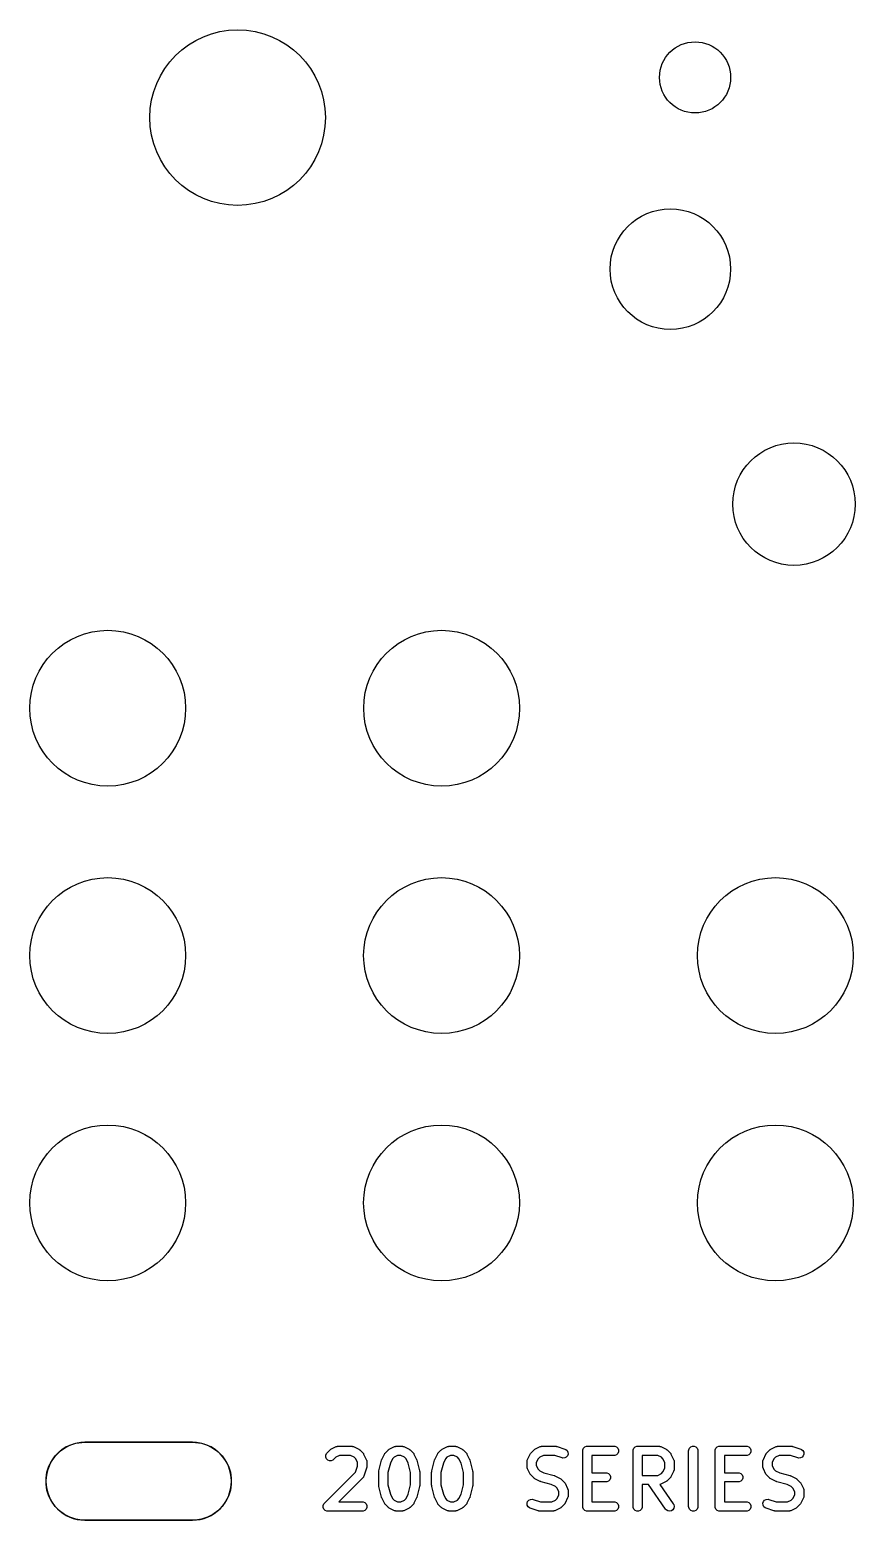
# Model space of a CAD drawing. Extents: x 1.56 to 4.01, y -6 to -1.06.
# Drawn here: x 1.564 to 2.899, y -6.003 to -3.593 of the extents above; entities that cross this region are included whole.
import ezdxf

# ---------------------------------------------------------------- set-up
doc = ezdxf.new("R2010")
doc.units = 0
doc.header["$MEASUREMENT"] = 0
doc.layers.add('BLACK', color=7, linetype='CONTINUOUS')

msp = doc.modelspace()

# ---------------------------------------------------------------- linework, layer by layer
at = {"layer": 'BLACK', "linetype": 'CONTINUOUS'}
for p, q in [((1.6289, -5.8818), (1.6383, -5.8787)), ((1.6383, -5.8787), (1.6481, -5.8772)), ((1.6481, -5.8772), (1.653, -5.877)), ((1.653, -5.877), (1.827, -5.877)), ((1.827, -5.877), (1.8319, -5.8772)), ((1.8319, -5.8772), (1.8417, -5.8787)), ((1.8417, -5.8787), (1.8511, -5.8818)), ((1.5993, -5.9071), (1.6051, -5.8991)), ((1.6051, -5.8991), (1.6121, -5.8921)), ((1.6121, -5.8921), (1.6201, -5.8863)), ((1.6201, -5.8863), (1.6289, -5.8818)), ((1.8511, -5.8818), (1.8599, -5.8863)), ((1.8599, -5.8863), (1.8679, -5.8921)), ((1.8679, -5.8921), (1.8749, -5.8991)), ((1.8749, -5.8991), (1.8807, -5.9071)), ((2.0426, -5.898), (2.0438, -5.8953)), ((2.0426, -5.9009), (2.0426, -5.898)), ((2.0438, -5.9036), (2.0426, -5.9009)), ((2.0438, -5.8953), (2.0447, -5.8941)), ((2.0458, -5.9057), (2.0438, -5.9036)), ((2.0447, -5.8941), (2.049, -5.8898)), ((2.049, -5.8898), (2.0496, -5.8894)), ((2.0496, -5.8894), (2.0497, -5.8892)), ((2.0497, -5.8892), (2.0499, -5.8891)), ((2.0499, -5.8891), (2.0501, -5.8889)), ((2.0501, -5.8889), (2.0503, -5.8888)), ((2.0503, -5.8888), (2.0509, -5.8884)), ((2.0509, -5.8884), (2.0595, -5.8841)), ((2.0587, -5.9013), (2.0553, -5.9047)), ((2.0646, -5.8984), (2.0587, -5.9013)), ((2.0595, -5.8841), (2.0609, -5.8836)), ((2.0609, -5.8836), (2.0611, -5.8836)), ((2.0611, -5.8836), (2.0614, -5.8835)), ((2.0614, -5.8835), (2.0629, -5.8834)), ((2.0629, -5.8834), (2.0843, -5.8834)), ((2.0825, -5.8984), (2.0646, -5.8984)), ((2.0884, -5.9013), (2.0825, -5.8984)), ((2.0843, -5.8834), (2.0857, -5.8835)), ((2.0857, -5.8835), (2.086, -5.8836)), ((2.086, -5.8836), (2.0863, -5.8836)), ((2.0863, -5.8836), (2.0876, -5.8841)), ((2.0876, -5.8841), (2.0962, -5.8884)), ((2.091, -5.9039), (2.0884, -5.9013)), ((2.0939, -5.9098), (2.091, -5.9039)), ((2.0962, -5.8884), (2.0968, -5.8888)), ((2.0968, -5.8888), (2.097, -5.8889)), ((2.097, -5.8889), (2.0972, -5.8891)), ((2.0972, -5.8891), (2.0975, -5.8892)), ((2.0975, -5.8892), (2.0976, -5.8894)), ((2.0976, -5.8894), (2.0982, -5.8898)), ((2.0982, -5.8898), (2.1024, -5.8941)), ((2.1024, -5.8941), (2.1029, -5.8947)), ((2.1029, -5.8947), (2.1031, -5.8948)), ((2.1031, -5.8948), (2.1032, -5.8951)), ((2.1032, -5.8951), (2.1034, -5.8953)), ((2.1034, -5.8953), (2.1035, -5.8954)), ((2.1035, -5.8954), (2.1039, -5.8961)), ((2.1039, -5.8961), (2.1081, -5.9046)), ((2.1333, -5.9046), (2.1376, -5.8961)), ((2.1376, -5.8961), (2.138, -5.8954)), ((2.138, -5.8953), (2.1382, -5.8951)), ((2.138, -5.8954), (2.138, -5.8953)), ((2.1382, -5.8951), (2.1384, -5.8948)), ((2.1384, -5.8948), (2.1385, -5.8947)), ((2.1385, -5.8947), (2.139, -5.8941)), ((2.139, -5.8941), (2.1433, -5.8898)), ((2.1433, -5.8898), (2.1438, -5.8894)), ((2.1438, -5.8894), (2.144, -5.8892)), ((2.144, -5.8892), (2.1442, -5.8891)), ((2.1442, -5.8891), (2.1444, -5.8889)), ((2.1444, -5.8889), (2.1446, -5.8888)), ((2.1446, -5.8888), (2.1452, -5.8884)), ((2.1452, -5.8884), (2.1538, -5.8841)), ((2.1504, -5.9039), (2.1471, -5.9106)), ((2.153, -5.9013), (2.1504, -5.9039)), ((2.1589, -5.8984), (2.153, -5.9013)), ((2.1538, -5.8841), (2.1552, -5.8836)), ((2.1552, -5.8836), (2.1554, -5.8836)), ((2.1554, -5.8836), (2.1557, -5.8835)), ((2.1557, -5.8835), (2.1571, -5.8834)), ((2.1571, -5.8834), (2.1657, -5.8834)), ((2.1639, -5.8984), (2.1589, -5.8984)), ((2.1698, -5.9013), (2.1639, -5.8984)), ((2.1657, -5.8834), (2.1672, -5.8835)), ((2.1672, -5.8835), (2.1674, -5.8836)), ((2.1674, -5.8836), (2.1677, -5.8836)), ((2.1677, -5.8836), (2.1691, -5.8841)), ((2.1691, -5.8841), (2.1776, -5.8884)), ((2.1724, -5.9039), (2.1698, -5.9013)), ((2.1758, -5.9106), (2.1724, -5.9039)), ((2.1776, -5.8884), (2.1783, -5.8888)), ((2.1783, -5.8888), (2.1785, -5.8889)), ((2.1785, -5.8889), (2.1787, -5.8891)), ((2.1787, -5.8891), (2.1789, -5.8892)), ((2.1789, -5.8892), (2.179, -5.8894)), ((2.179, -5.8894), (2.1796, -5.8898)), ((2.1796, -5.8898), (2.1839, -5.8941)), ((2.1839, -5.8941), (2.1843, -5.8947)), ((2.1843, -5.8947), (2.1845, -5.8948)), ((2.1845, -5.8948), (2.1846, -5.8951)), ((2.1846, -5.8951), (2.1848, -5.8953)), ((2.1848, -5.8953), (2.1849, -5.8954)), ((2.1849, -5.8954), (2.1853, -5.8961)), ((2.1853, -5.8961), (2.1896, -5.9046)), ((2.219, -5.9046), (2.2233, -5.8961)), ((2.2233, -5.8961), (2.2237, -5.8954)), ((2.2237, -5.8954), (2.2238, -5.8953)), ((2.2238, -5.8953), (2.2239, -5.8951)), ((2.2239, -5.8951), (2.2241, -5.8948)), ((2.2241, -5.8948), (2.2242, -5.8947)), ((2.2242, -5.8947), (2.2247, -5.8941)), ((2.2247, -5.8941), (2.229, -5.8898)), ((2.229, -5.8898), (2.2296, -5.8894)), ((2.2296, -5.8894), (2.2297, -5.8892)), ((2.2297, -5.8892), (2.2299, -5.8891)), ((2.2299, -5.8891), (2.2301, -5.8889)), ((2.2301, -5.8889), (2.2303, -5.8888)), ((2.2303, -5.8888), (2.2309, -5.8884)), ((2.2309, -5.8884), (2.2395, -5.8841)), ((2.2362, -5.9039), (2.2328, -5.9106)), ((2.2387, -5.9013), (2.2362, -5.9039)), ((2.2446, -5.8984), (2.2387, -5.9013)), ((2.2395, -5.8841), (2.2409, -5.8836)), ((2.2409, -5.8836), (2.2411, -5.8836)), ((2.2411, -5.8836), (2.2414, -5.8835)), ((2.2414, -5.8835), (2.2429, -5.8834)), ((2.2429, -5.8834), (2.2514, -5.8834)), ((2.2497, -5.8984), (2.2446, -5.8984)), ((2.2556, -5.9013), (2.2497, -5.8984)), ((2.2514, -5.8834), (2.2529, -5.8835)), ((2.2529, -5.8835), (2.2531, -5.8836)), ((2.2531, -5.8836), (2.2534, -5.8836)), ((2.2534, -5.8836), (2.2548, -5.8841)), ((2.2548, -5.8841), (2.2634, -5.8884)), ((2.2581, -5.9039), (2.2556, -5.9013)), ((2.2615, -5.9106), (2.2581, -5.9039)), ((2.2634, -5.8884), (2.264, -5.8888)), ((2.264, -5.8888), (2.2642, -5.8889)), ((2.2642, -5.8889), (2.2644, -5.8891)), ((2.2644, -5.8891), (2.2646, -5.8892)), ((2.2646, -5.8892), (2.2647, -5.8894)), ((2.2647, -5.8894), (2.2653, -5.8898)), ((2.2653, -5.8898), (2.2696, -5.8941)), ((2.2696, -5.8941), (2.2701, -5.8947)), ((2.2701, -5.8947), (2.2702, -5.8948)), ((2.2702, -5.8948), (2.2704, -5.8951)), ((2.2704, -5.8951), (2.2705, -5.8953)), ((2.2705, -5.8953), (2.2706, -5.8954)), ((2.2706, -5.8954), (2.271, -5.8961)), ((2.271, -5.8961), (2.2753, -5.9046)), ((2.369, -5.9046), (2.3733, -5.8961)), ((2.3733, -5.8961), (2.3737, -5.8954)), ((2.3737, -5.8954), (2.3738, -5.8953)), ((2.3738, -5.8953), (2.3739, -5.8951)), ((2.3739, -5.8951), (2.3741, -5.8948)), ((2.3741, -5.8948), (2.3742, -5.8947)), ((2.3742, -5.8947), (2.3747, -5.8941)), ((2.3747, -5.8941), (2.379, -5.8898)), ((2.379, -5.8898), (2.3796, -5.8894)), ((2.3796, -5.8894), (2.3797, -5.8892)), ((2.3797, -5.8892), (2.3799, -5.8891)), ((2.3799, -5.8891), (2.3801, -5.8889)), ((2.3801, -5.8889), (2.3803, -5.8888)), ((2.3803, -5.8888), (2.3809, -5.8884)), ((2.3809, -5.8884), (2.3895, -5.8841)), ((2.3862, -5.9039), (2.3832, -5.9098)), ((2.3887, -5.9013), (2.3862, -5.9039)), ((2.3946, -5.8984), (2.3887, -5.9013)), ((2.3895, -5.8841), (2.3909, -5.8836)), ((2.3909, -5.8836), (2.3911, -5.8836)), ((2.3911, -5.8836), (2.3914, -5.8835)), ((2.3914, -5.8835), (2.3929, -5.8834)), ((2.3929, -5.8834), (2.4143, -5.8834)), ((2.4131, -5.8984), (2.3946, -5.8984)), ((2.4248, -5.9023), (2.4131, -5.8984)), ((2.4143, -5.8834), (2.415, -5.8834)), ((2.415, -5.8834), (2.4152, -5.8834)), ((2.4152, -5.8834), (2.4155, -5.8835)), ((2.4155, -5.8835), (2.4157, -5.8835)), ((2.4157, -5.8835), (2.4159, -5.8836)), ((2.4159, -5.8836), (2.4167, -5.8837)), ((2.4167, -5.8837), (2.4295, -5.888)), ((2.4262, -5.9026), (2.4248, -5.9023)), ((2.4291, -5.9024), (2.4262, -5.9026)), ((2.4317, -5.9011), (2.4291, -5.9024)), ((2.4295, -5.888), (2.4309, -5.8886)), ((2.4309, -5.8886), (2.4331, -5.8905)), ((2.4337, -5.8989), (2.4317, -5.9011)), ((2.4331, -5.8905), (2.4344, -5.8932)), ((2.4346, -5.8961), (2.4337, -5.8989)), ((2.4344, -5.8932), (2.4346, -5.8961)), ((2.4582, -5.8909), (2.4584, -5.8894)), ((2.4582, -5.9809), (2.4582, -5.8909)), ((2.4584, -5.8894), (2.4595, -5.8867)), ((2.4595, -5.8867), (2.4615, -5.8846)), ((2.4615, -5.8846), (2.4643, -5.8835)), ((2.4643, -5.8835), (2.4657, -5.8834)), ((2.4657, -5.8834), (2.5086, -5.8834)), ((2.5086, -5.8984), (2.4732, -5.8984)), ((2.4732, -5.8984), (2.4732, -5.9262)), ((2.5086, -5.8834), (2.51, -5.8835)), ((2.51, -5.8982), (2.5086, -5.8984)), ((2.51, -5.8835), (2.5127, -5.8846)), ((2.5127, -5.8971), (2.51, -5.8982)), ((2.5127, -5.8846), (2.5148, -5.8867)), ((2.5148, -5.895), (2.5127, -5.8971)), ((2.5148, -5.8867), (2.5159, -5.8894)), ((2.5159, -5.8923), (2.5148, -5.895)), ((2.5159, -5.8894), (2.5159, -5.8923)), ((2.5396, -5.8909), (2.5398, -5.8894)), ((2.5396, -5.9809), (2.5396, -5.8909)), ((2.5398, -5.8894), (2.5409, -5.8867)), ((2.5409, -5.8867), (2.543, -5.8846)), ((2.543, -5.8846), (2.5457, -5.8835)), ((2.5457, -5.8835), (2.5471, -5.8834)), ((2.5471, -5.8834), (2.5814, -5.8834)), ((2.5797, -5.8984), (2.5546, -5.8984)), ((2.5546, -5.8984), (2.5546, -5.9305)), ((2.5856, -5.9013), (2.5797, -5.8984)), ((2.5814, -5.8834), (2.5829, -5.8835)), ((2.5829, -5.8835), (2.5831, -5.8836)), ((2.5831, -5.8836), (2.5834, -5.8836)), ((2.5834, -5.8836), (2.5848, -5.8841)), ((2.5848, -5.8841), (2.5934, -5.8884)), ((2.5881, -5.9039), (2.5856, -5.9013)), ((2.5911, -5.9098), (2.5881, -5.9039)), ((2.5934, -5.8884), (2.594, -5.8888)), ((2.594, -5.8888), (2.5942, -5.8889)), ((2.5942, -5.8889), (2.5944, -5.8891)), ((2.5944, -5.8891), (2.5946, -5.8892)), ((2.5946, -5.8892), (2.5947, -5.8894)), ((2.5947, -5.8894), (2.5953, -5.8898)), ((2.5953, -5.8898), (2.5996, -5.8941)), ((2.5996, -5.8941), (2.6001, -5.8947)), ((2.6001, -5.8947), (2.6002, -5.8948)), ((2.6002, -5.8948), (2.6004, -5.8951)), ((2.6004, -5.8951), (2.6005, -5.8953)), ((2.6005, -5.8953), (2.6006, -5.8954)), ((2.6006, -5.8954), (2.601, -5.8961)), ((2.601, -5.8961), (2.6053, -5.9046)), ((2.6296, -5.8909), (2.6298, -5.8894)), ((2.6296, -5.9809), (2.6296, -5.8909)), ((2.6298, -5.8894), (2.6309, -5.8867)), ((2.6309, -5.8867), (2.633, -5.8846)), ((2.633, -5.8846), (2.6357, -5.8835)), ((2.6357, -5.8835), (2.6386, -5.8835)), ((2.6386, -5.8835), (2.6413, -5.8846)), ((2.6413, -5.8846), (2.6434, -5.8867)), ((2.6434, -5.8867), (2.6445, -5.8894)), ((2.6445, -5.8894), (2.6446, -5.8909)), ((2.6446, -5.8909), (2.6446, -5.9809)), ((2.6725, -5.8909), (2.6726, -5.8894)), ((2.6725, -5.9809), (2.6725, -5.8909)), ((2.6726, -5.8894), (2.6738, -5.8867)), ((2.6738, -5.8867), (2.6758, -5.8846)), ((2.6758, -5.8846), (2.6785, -5.8835)), ((2.6785, -5.8835), (2.68, -5.8834)), ((2.68, -5.8834), (2.7229, -5.8834)), ((2.7229, -5.8984), (2.6875, -5.8984)), ((2.6875, -5.8984), (2.6875, -5.9262)), ((2.7229, -5.8834), (2.7243, -5.8835)), ((2.7243, -5.8982), (2.7229, -5.8984)), ((2.7243, -5.8835), (2.727, -5.8846)), ((2.727, -5.8971), (2.7243, -5.8982)), ((2.727, -5.8846), (2.7291, -5.8867)), ((2.7291, -5.895), (2.727, -5.8971)), ((2.7291, -5.8867), (2.7302, -5.8894)), ((2.7302, -5.8923), (2.7291, -5.895)), ((2.7302, -5.8894), (2.7302, -5.8923)), ((2.7504, -5.9046), (2.7547, -5.8961)), ((2.7547, -5.8961), (2.7551, -5.8954)), ((2.7551, -5.8954), (2.7552, -5.8953)), ((2.7552, -5.8953), (2.7554, -5.8951)), ((2.7554, -5.8951), (2.7555, -5.8948)), ((2.7555, -5.8948), (2.7557, -5.8947)), ((2.7557, -5.8947), (2.7561, -5.8941)), ((2.7561, -5.8941), (2.7604, -5.8898)), ((2.7604, -5.8898), (2.761, -5.8894)), ((2.761, -5.8894), (2.7611, -5.8892)), ((2.7611, -5.8892), (2.7613, -5.8891)), ((2.7613, -5.8891), (2.7615, -5.8889)), ((2.7615, -5.8889), (2.7617, -5.8888)), ((2.7617, -5.8888), (2.7624, -5.8884)), ((2.7624, -5.8884), (2.7709, -5.8841)), ((2.7676, -5.9039), (2.7646, -5.9098)), ((2.7702, -5.9013), (2.7676, -5.9039)), ((2.7761, -5.8984), (2.7702, -5.9013)), ((2.7709, -5.8841), (2.7723, -5.8836)), ((2.7723, -5.8836), (2.7726, -5.8836)), ((2.7726, -5.8836), (2.7728, -5.8835)), ((2.7728, -5.8835), (2.7743, -5.8834)), ((2.7743, -5.8834), (2.7957, -5.8834)), ((2.7945, -5.8984), (2.7761, -5.8984)), ((2.8062, -5.9023), (2.7945, -5.8984)), ((2.7957, -5.8834), (2.7965, -5.8834)), ((2.7965, -5.8834), (2.7967, -5.8834)), ((2.7967, -5.8834), (2.7969, -5.8835)), ((2.7969, -5.8835), (2.7972, -5.8835)), ((2.7972, -5.8835), (2.7974, -5.8836)), ((2.7974, -5.8836), (2.7981, -5.8837)), ((2.7981, -5.8837), (2.8109, -5.888)), ((2.8076, -5.9026), (2.8062, -5.9023)), ((2.8106, -5.9024), (2.8076, -5.9026)), ((2.8132, -5.9011), (2.8106, -5.9024)), ((2.8109, -5.888), (2.8123, -5.8886)), ((2.8123, -5.8886), (2.8145, -5.8905)), ((2.8151, -5.8989), (2.8132, -5.9011)), ((2.8145, -5.8905), (2.8158, -5.8932)), ((2.816, -5.8961), (2.8151, -5.8989)), ((2.8158, -5.8932), (2.816, -5.8961)), ((1.5902, -5.9351), (1.5917, -5.9253)), ((1.5917, -5.9253), (1.5948, -5.9159)), ((1.5948, -5.9159), (1.5993, -5.9071)), ((1.8807, -5.9071), (1.8852, -5.9159)), ((1.8852, -5.9159), (1.8883, -5.9253)), ((1.8883, -5.9253), (1.8898, -5.9351)), ((2.0404, -5.9756), (2.0906, -5.9254)), ((2.0485, -5.9068), (2.0458, -5.9057)), ((2.0515, -5.9068), (2.0485, -5.9068)), ((2.0542, -5.9057), (2.0515, -5.9068)), ((2.0553, -5.9047), (2.0542, -5.9057)), ((2.0906, -5.9254), (2.0939, -5.9154)), ((2.0939, -5.9154), (2.0939, -5.9098)), ((2.1085, -5.9189), (2.1043, -5.9318)), ((2.1081, -5.9046), (2.1087, -5.906)), ((2.1087, -5.9182), (2.1085, -5.9189)), ((2.1087, -5.906), (2.1087, -5.9063)), ((2.1087, -5.9063), (2.1088, -5.9065)), ((2.1088, -5.918), (2.1087, -5.9182)), ((2.1088, -5.9065), (2.1089, -5.908)), ((2.1089, -5.9175), (2.1088, -5.9178)), ((2.1088, -5.9178), (2.1088, -5.918)), ((2.1089, -5.908), (2.1089, -5.9166)), ((2.1089, -5.9166), (2.1089, -5.9173)), ((2.1089, -5.9173), (2.1089, -5.9175)), ((2.1282, -5.9248), (2.1283, -5.9242)), ((2.1282, -5.9249), (2.1282, -5.9248)), ((2.1282, -5.9251), (2.1282, -5.9249)), ((2.1282, -5.9466), (2.1282, -5.9251)), ((2.1283, -5.9242), (2.1284, -5.9237)), ((2.1284, -5.9233), (2.1327, -5.9062)), ((2.1284, -5.9236), (2.1284, -5.9233)), ((2.1284, -5.9237), (2.1284, -5.9236)), ((2.1327, -5.9062), (2.1328, -5.9061)), ((2.1328, -5.906), (2.133, -5.9054)), ((2.1328, -5.9061), (2.1328, -5.906)), ((2.133, -5.9054), (2.1332, -5.9048)), ((2.1332, -5.9048), (2.1333, -5.9048)), ((2.1333, -5.9048), (2.1333, -5.9046)), ((2.1471, -5.9106), (2.1432, -5.9261)), ((2.1432, -5.9261), (2.1432, -5.9456)), ((2.1796, -5.9261), (2.1758, -5.9106)), ((2.1796, -5.9456), (2.1796, -5.9261)), ((2.1896, -5.9046), (2.1896, -5.9048)), ((2.1896, -5.9048), (2.1896, -5.9048)), ((2.1896, -5.9048), (2.1899, -5.9054)), ((2.1899, -5.9054), (2.1901, -5.906)), ((2.1901, -5.906), (2.1901, -5.9061)), ((2.1901, -5.9061), (2.1901, -5.9062)), ((2.1901, -5.9062), (2.1944, -5.9233)), ((2.1944, -5.9233), (2.1945, -5.9236)), ((2.1945, -5.9236), (2.1945, -5.9237)), ((2.1945, -5.9237), (2.1946, -5.9242)), ((2.1946, -5.9242), (2.1946, -5.9248)), ((2.1946, -5.9248), (2.1946, -5.9249)), ((2.1946, -5.9249), (2.1946, -5.9251)), ((2.1946, -5.9251), (2.1946, -5.9466)), ((2.2139, -5.9248), (2.214, -5.9242)), ((2.214, -5.9249), (2.2139, -5.9248)), ((2.2139, -5.9251), (2.214, -5.9249)), ((2.2139, -5.9466), (2.2139, -5.9251)), ((2.214, -5.9242), (2.2141, -5.9237)), ((2.2141, -5.9236), (2.2142, -5.9233)), ((2.2141, -5.9237), (2.2141, -5.9236)), ((2.2142, -5.9233), (2.2184, -5.9062)), ((2.2184, -5.9062), (2.2185, -5.9061)), ((2.2185, -5.906), (2.2187, -5.9054)), ((2.2185, -5.9061), (2.2185, -5.906)), ((2.2187, -5.9054), (2.2189, -5.9048)), ((2.2189, -5.9048), (2.219, -5.9048)), ((2.219, -5.9048), (2.219, -5.9046)), ((2.2328, -5.9106), (2.2289, -5.9261)), ((2.2289, -5.9261), (2.2289, -5.9456)), ((2.2654, -5.9261), (2.2615, -5.9106)), ((2.2654, -5.9456), (2.2654, -5.9261)), ((2.2753, -5.9046), (2.2753, -5.9048)), ((2.2753, -5.9048), (2.2754, -5.9048)), ((2.2754, -5.9048), (2.2756, -5.9054)), ((2.2756, -5.9054), (2.2758, -5.906)), ((2.2758, -5.906), (2.2758, -5.9061)), ((2.2758, -5.9061), (2.2758, -5.9062)), ((2.2758, -5.9062), (2.2801, -5.9233)), ((2.2801, -5.9233), (2.2802, -5.9236)), ((2.2802, -5.9236), (2.2802, -5.9237)), ((2.2802, -5.9237), (2.2803, -5.9242)), ((2.2803, -5.9242), (2.2803, -5.9248)), ((2.2803, -5.9248), (2.2803, -5.9249)), ((2.2803, -5.9249), (2.2804, -5.9251)), ((2.2804, -5.9251), (2.2804, -5.9466)), ((2.3682, -5.908), (2.3684, -5.9065)), ((2.3682, -5.9166), (2.3682, -5.908)), ((2.3684, -5.918), (2.3682, -5.9166)), ((2.3684, -5.9065), (2.3685, -5.9063)), ((2.3685, -5.9183), (2.3684, -5.918)), ((2.3685, -5.906), (2.369, -5.9046)), ((2.3685, -5.9063), (2.3685, -5.906)), ((2.3685, -5.9186), (2.3685, -5.9183)), ((2.369, -5.9199), (2.3685, -5.9186)), ((2.3733, -5.9285), (2.369, -5.9199)), ((2.3737, -5.9291), (2.3733, -5.9285)), ((2.3832, -5.9098), (2.3832, -5.9148)), ((2.3832, -5.9148), (2.3862, -5.9207)), ((2.3862, -5.9207), (2.3887, -5.9233)), ((2.3887, -5.9233), (2.3955, -5.9266)), ((2.3955, -5.9266), (2.4118, -5.9307)), ((2.4732, -5.9262), (2.4957, -5.9262)), ((2.4957, -5.9262), (2.4972, -5.9264)), ((2.4972, -5.9264), (2.4999, -5.9275)), ((2.4999, -5.9275), (2.502, -5.9295)), ((2.5797, -5.9305), (2.5856, -5.9275)), ((2.5856, -5.9275), (2.5881, -5.925)), ((2.5881, -5.925), (2.5911, -5.9191)), ((2.5911, -5.9191), (2.5911, -5.9098)), ((2.6053, -5.9242), (2.601, -5.9328)), ((2.6053, -5.9046), (2.6058, -5.906)), ((2.6058, -5.9228), (2.6053, -5.9242)), ((2.6058, -5.906), (2.6058, -5.9063)), ((2.6058, -5.9063), (2.6059, -5.9065)), ((2.6059, -5.9223), (2.6058, -5.9226)), ((2.6058, -5.9226), (2.6058, -5.9228)), ((2.6059, -5.9065), (2.6061, -5.908)), ((2.6061, -5.9209), (2.6059, -5.9223)), ((2.6061, -5.908), (2.6061, -5.9209)), ((2.6875, -5.9262), (2.71, -5.9262)), ((2.71, -5.9262), (2.7115, -5.9264)), ((2.7115, -5.9264), (2.7142, -5.9275)), ((2.7142, -5.9275), (2.7162, -5.9295)), ((2.7496, -5.908), (2.7498, -5.9065)), ((2.7496, -5.9166), (2.7496, -5.908)), ((2.7498, -5.918), (2.7496, -5.9166)), ((2.7498, -5.9065), (2.7499, -5.9063)), ((2.7499, -5.9183), (2.7498, -5.918)), ((2.7499, -5.906), (2.7504, -5.9046)), ((2.7499, -5.9063), (2.7499, -5.906)), ((2.7499, -5.9186), (2.7499, -5.9183)), ((2.7504, -5.9199), (2.7499, -5.9186)), ((2.7547, -5.9285), (2.7504, -5.9199)), ((2.7551, -5.9291), (2.7547, -5.9285)), ((2.7646, -5.9098), (2.7646, -5.9148)), ((2.7646, -5.9148), (2.7676, -5.9207)), ((2.7676, -5.9207), (2.7702, -5.9233)), ((2.7702, -5.9233), (2.7769, -5.9266)), ((2.7769, -5.9266), (2.7932, -5.9307)), ((1.5902, -5.9449), (1.5902, -5.9351)), ((1.5917, -5.9547), (1.5902, -5.9449)), ((1.8898, -5.9449), (1.8883, -5.9547)), ((1.8898, -5.9351), (1.8898, -5.9449)), ((2.1024, -5.9347), (2.0638, -5.9734)), ((2.1034, -5.9336), (2.1024, -5.9347)), ((2.1035, -5.9333), (2.1034, -5.9336)), ((2.1037, -5.9331), (2.1035, -5.9333)), ((2.1043, -5.9318), (2.1037, -5.9331)), ((2.1282, -5.9468), (2.1282, -5.9466)), ((2.1282, -5.9469), (2.1282, -5.9468)), ((2.1283, -5.9475), (2.1282, -5.9469)), ((2.1284, -5.948), (2.1283, -5.9475)), ((2.1284, -5.9481), (2.1284, -5.948)), ((2.1284, -5.9484), (2.1284, -5.9481)), ((2.1327, -5.9655), (2.1284, -5.9484)), ((2.1432, -5.9456), (2.1471, -5.9611)), ((2.1758, -5.9611), (2.1796, -5.9456)), ((2.1944, -5.9484), (2.1901, -5.9655)), ((2.1945, -5.9481), (2.1944, -5.9484)), ((2.1946, -5.9475), (2.1945, -5.948)), ((2.1945, -5.948), (2.1945, -5.9481)), ((2.1946, -5.9466), (2.1946, -5.9468)), ((2.1946, -5.9468), (2.1946, -5.9469)), ((2.1946, -5.9469), (2.1946, -5.9475)), ((2.214, -5.9468), (2.2139, -5.9466)), ((2.2139, -5.9469), (2.214, -5.9468)), ((2.214, -5.9475), (2.2139, -5.9469)), ((2.2141, -5.948), (2.214, -5.9475)), ((2.2141, -5.9481), (2.2141, -5.948)), ((2.2142, -5.9484), (2.2141, -5.9481)), ((2.2184, -5.9655), (2.2142, -5.9484)), ((2.2289, -5.9456), (2.2328, -5.9611)), ((2.2615, -5.9611), (2.2654, -5.9456)), ((2.2801, -5.9484), (2.2758, -5.9655)), ((2.2802, -5.9481), (2.2801, -5.9484)), ((2.2803, -5.9475), (2.2802, -5.948)), ((2.2802, -5.948), (2.2802, -5.9481)), ((2.2804, -5.9466), (2.2803, -5.9468)), ((2.2803, -5.9468), (2.2803, -5.9469)), ((2.2803, -5.9469), (2.2803, -5.9475)), ((2.3738, -5.9293), (2.3737, -5.9291)), ((2.3739, -5.9295), (2.3738, -5.9293)), ((2.3741, -5.9297), (2.3739, -5.9295)), ((2.3742, -5.9299), (2.3741, -5.9297)), ((2.3747, -5.9304), (2.3742, -5.9299)), ((2.379, -5.9347), (2.3747, -5.9304)), ((2.3796, -5.9352), (2.379, -5.9347)), ((2.3797, -5.9354), (2.3796, -5.9352)), ((2.3799, -5.9355), (2.3797, -5.9354)), ((2.3801, -5.9357), (2.3799, -5.9355)), ((2.3803, -5.9357), (2.3801, -5.9357)), ((2.3809, -5.9361), (2.3803, -5.9357)), ((2.3895, -5.9404), (2.3809, -5.9361)), ((2.3896, -5.9405), (2.3895, -5.9404)), ((2.3897, -5.9405), (2.3896, -5.9405)), ((2.3903, -5.9407), (2.3897, -5.9405)), ((2.3909, -5.9409), (2.3903, -5.9407)), ((2.3909, -5.941), (2.3909, -5.9409)), ((2.391, -5.941), (2.3909, -5.941)), ((2.4074, -5.9451), (2.391, -5.941)), ((2.4141, -5.9484), (2.4074, -5.9451)), ((2.4118, -5.9307), (2.4119, -5.9308)), ((2.4119, -5.9308), (2.412, -5.9308)), ((2.412, -5.9308), (2.4126, -5.931)), ((2.4126, -5.931), (2.4132, -5.9312)), ((2.4132, -5.9312), (2.4132, -5.9312)), ((2.4132, -5.9312), (2.4134, -5.9313)), ((2.4134, -5.9313), (2.4219, -5.9356)), ((2.4167, -5.951), (2.4141, -5.9484)), ((2.4196, -5.9569), (2.4167, -5.951)), ((2.4219, -5.9356), (2.4226, -5.936)), ((2.4226, -5.936), (2.4227, -5.936)), ((2.4227, -5.936), (2.4229, -5.9362)), ((2.4229, -5.9362), (2.4232, -5.9364)), ((2.4232, -5.9364), (2.4233, -5.9365)), ((2.4233, -5.9365), (2.4239, -5.937)), ((2.4239, -5.937), (2.4282, -5.9413)), ((2.4282, -5.9413), (2.4286, -5.9418)), ((2.4286, -5.9418), (2.4288, -5.942)), ((2.4288, -5.942), (2.4289, -5.9422)), ((2.4289, -5.9422), (2.4291, -5.9424)), ((2.4291, -5.9424), (2.4292, -5.9426)), ((2.4292, -5.9426), (2.4296, -5.9432)), ((2.4296, -5.9432), (2.4339, -5.9518)), ((2.4339, -5.9518), (2.4344, -5.9532)), ((2.4957, -5.9412), (2.4732, -5.9412)), ((2.4732, -5.9412), (2.4732, -5.9734)), ((2.4972, -5.9411), (2.4957, -5.9412)), ((2.4999, -5.9399), (2.4972, -5.9411)), ((2.502, -5.9379), (2.4999, -5.9399)), ((2.502, -5.9295), (2.5031, -5.9322)), ((2.5031, -5.9352), (2.502, -5.9379)), ((2.5031, -5.9322), (2.5031, -5.9352)), ((2.5546, -5.9305), (2.5797, -5.9305)), ((2.5647, -5.9455), (2.5546, -5.9455)), ((2.5546, -5.9455), (2.5546, -5.9809)), ((2.5924, -5.9852), (2.5647, -5.9455)), ((2.5831, -5.9453), (2.5829, -5.9454)), ((2.5829, -5.9454), (2.5829, -5.9454)), ((2.5829, -5.9454), (2.6047, -5.9766)), ((2.5834, -5.9452), (2.5831, -5.9453)), ((2.5848, -5.9447), (2.5834, -5.9452)), ((2.5934, -5.9404), (2.5848, -5.9447)), ((2.594, -5.94), (2.5934, -5.9404)), ((2.5942, -5.9399), (2.594, -5.94)), ((2.5944, -5.9398), (2.5942, -5.9399)), ((2.5946, -5.9396), (2.5944, -5.9398)), ((2.5947, -5.9395), (2.5946, -5.9396)), ((2.5953, -5.939), (2.5947, -5.9395)), ((2.5996, -5.9347), (2.5953, -5.939)), ((2.6001, -5.9342), (2.5996, -5.9347)), ((2.6002, -5.934), (2.6001, -5.9342)), ((2.6004, -5.9338), (2.6002, -5.934)), ((2.6005, -5.9336), (2.6004, -5.9338)), ((2.6006, -5.9334), (2.6005, -5.9336)), ((2.601, -5.9328), (2.6006, -5.9334)), ((2.71, -5.9412), (2.6875, -5.9412)), ((2.6875, -5.9412), (2.6875, -5.9734)), ((2.7115, -5.9411), (2.71, -5.9412)), ((2.7142, -5.9399), (2.7115, -5.9411)), ((2.7162, -5.9379), (2.7142, -5.9399)), ((2.7162, -5.9295), (2.7174, -5.9322)), ((2.7174, -5.9352), (2.7162, -5.9379)), ((2.7174, -5.9322), (2.7174, -5.9352)), ((2.7552, -5.9293), (2.7551, -5.9291)), ((2.7554, -5.9295), (2.7552, -5.9293)), ((2.7555, -5.9297), (2.7554, -5.9295)), ((2.7557, -5.9299), (2.7555, -5.9297)), ((2.7561, -5.9304), (2.7557, -5.9299)), ((2.7604, -5.9347), (2.7561, -5.9304)), ((2.761, -5.9352), (2.7604, -5.9347)), ((2.7611, -5.9354), (2.761, -5.9352)), ((2.7613, -5.9355), (2.7611, -5.9354)), ((2.7615, -5.9357), (2.7613, -5.9355)), ((2.7617, -5.9357), (2.7615, -5.9357)), ((2.7624, -5.9361), (2.7617, -5.9357)), ((2.7709, -5.9404), (2.7624, -5.9361)), ((2.771, -5.9405), (2.7709, -5.9404)), ((2.7711, -5.9405), (2.771, -5.9405)), ((2.7717, -5.9407), (2.7711, -5.9405)), ((2.7723, -5.9409), (2.7717, -5.9407)), ((2.7724, -5.941), (2.7723, -5.9409)), ((2.7725, -5.941), (2.7724, -5.941)), ((2.7888, -5.9451), (2.7725, -5.941)), ((2.7956, -5.9484), (2.7888, -5.9451)), ((2.7932, -5.9307), (2.7934, -5.9308)), ((2.7934, -5.9308), (2.7934, -5.9308)), ((2.7934, -5.9308), (2.794, -5.931)), ((2.794, -5.931), (2.7946, -5.9312)), ((2.7946, -5.9312), (2.7947, -5.9312)), ((2.7947, -5.9312), (2.7948, -5.9313)), ((2.7948, -5.9313), (2.8034, -5.9356)), ((2.7981, -5.951), (2.7956, -5.9484)), ((2.8011, -5.9569), (2.7981, -5.951)), ((2.8034, -5.9356), (2.804, -5.936)), ((2.804, -5.936), (2.8042, -5.936)), ((2.8042, -5.936), (2.8044, -5.9362)), ((2.8044, -5.9362), (2.8046, -5.9364)), ((2.8046, -5.9364), (2.8047, -5.9365)), ((2.8047, -5.9365), (2.8053, -5.937)), ((2.8053, -5.937), (2.8096, -5.9413)), ((2.8096, -5.9413), (2.8101, -5.9418)), ((2.8101, -5.9418), (2.8102, -5.942)), ((2.8102, -5.942), (2.8104, -5.9422)), ((2.8104, -5.9422), (2.8105, -5.9424)), ((2.8105, -5.9424), (2.8106, -5.9426)), ((2.8106, -5.9426), (2.811, -5.9432)), ((2.811, -5.9432), (2.8153, -5.9518)), ((2.8153, -5.9518), (2.8158, -5.9532)), ((1.5948, -5.9641), (1.5917, -5.9547)), ((1.5993, -5.9729), (1.5948, -5.9641)), ((1.6051, -5.9809), (1.5993, -5.9729)), ((1.8807, -5.9729), (1.8749, -5.9809)), ((1.8852, -5.9641), (1.8807, -5.9729)), ((1.8883, -5.9547), (1.8852, -5.9641)), ((2.0384, -5.9794), (2.0395, -5.9767)), ((2.0395, -5.9767), (2.0404, -5.9756)), ((2.0638, -5.9734), (2.1014, -5.9734)), ((2.1014, -5.9734), (2.1029, -5.9735)), ((2.1029, -5.9735), (2.1056, -5.9746)), ((2.1056, -5.9746), (2.1077, -5.9767)), ((2.1077, -5.9767), (2.1088, -5.9794)), ((2.1328, -5.9656), (2.1327, -5.9655)), ((2.1328, -5.9657), (2.1328, -5.9656)), ((2.133, -5.9663), (2.1328, -5.9657)), ((2.1332, -5.9669), (2.133, -5.9663)), ((2.1333, -5.967), (2.1332, -5.9669)), ((2.1333, -5.9671), (2.1333, -5.967)), ((2.1376, -5.9756), (2.1333, -5.9671)), ((2.138, -5.9763), (2.1376, -5.9756)), ((2.138, -5.9765), (2.138, -5.9763)), ((2.1382, -5.9767), (2.138, -5.9765)), ((2.1384, -5.9769), (2.1382, -5.9767)), ((2.1471, -5.9611), (2.1504, -5.9678)), ((2.1504, -5.9678), (2.153, -5.9704)), ((2.153, -5.9704), (2.1589, -5.9734)), ((2.1589, -5.9734), (2.1639, -5.9734)), ((2.1639, -5.9734), (2.1698, -5.9704)), ((2.1698, -5.9704), (2.1724, -5.9678)), ((2.1724, -5.9678), (2.1758, -5.9611)), ((2.1846, -5.9767), (2.1845, -5.9769)), ((2.1848, -5.9765), (2.1846, -5.9767)), ((2.1849, -5.9763), (2.1848, -5.9765)), ((2.1853, -5.9756), (2.1849, -5.9763)), ((2.1896, -5.9671), (2.1853, -5.9756)), ((2.1899, -5.9663), (2.1896, -5.9669)), ((2.1896, -5.9669), (2.1896, -5.967)), ((2.1896, -5.967), (2.1896, -5.9671)), ((2.1901, -5.9657), (2.1899, -5.9663)), ((2.1901, -5.9655), (2.1901, -5.9656)), ((2.1901, -5.9656), (2.1901, -5.9657)), ((2.2185, -5.9656), (2.2184, -5.9655)), ((2.2185, -5.9657), (2.2185, -5.9656)), ((2.2187, -5.9663), (2.2185, -5.9657)), ((2.2189, -5.9669), (2.2187, -5.9663)), ((2.219, -5.967), (2.2189, -5.9669)), ((2.219, -5.9671), (2.219, -5.967)), ((2.2233, -5.9756), (2.219, -5.9671)), ((2.2237, -5.9763), (2.2233, -5.9756)), ((2.2238, -5.9765), (2.2237, -5.9763)), ((2.2239, -5.9767), (2.2238, -5.9765)), ((2.2241, -5.9769), (2.2239, -5.9767)), ((2.2328, -5.9611), (2.2362, -5.9678)), ((2.2362, -5.9678), (2.2387, -5.9704)), ((2.2387, -5.9704), (2.2446, -5.9734)), ((2.2446, -5.9734), (2.2497, -5.9734)), ((2.2497, -5.9734), (2.2556, -5.9704)), ((2.2556, -5.9704), (2.2581, -5.9678)), ((2.2581, -5.9678), (2.2615, -5.9611)), ((2.2704, -5.9767), (2.2702, -5.9769)), ((2.2705, -5.9765), (2.2704, -5.9767)), ((2.2706, -5.9763), (2.2705, -5.9765)), ((2.271, -5.9756), (2.2706, -5.9763)), ((2.2753, -5.9671), (2.271, -5.9756)), ((2.2754, -5.9669), (2.2753, -5.967)), ((2.2753, -5.967), (2.2753, -5.9671)), ((2.2756, -5.9663), (2.2754, -5.9669)), ((2.2758, -5.9657), (2.2756, -5.9663)), ((2.2758, -5.9655), (2.2758, -5.9656)), ((2.2758, -5.9656), (2.2758, -5.9657)), ((2.3683, -5.9756), (2.3692, -5.9729)), ((2.3685, -5.9786), (2.3683, -5.9756)), ((2.3692, -5.9729), (2.3711, -5.9706)), ((2.3711, -5.9706), (2.3737, -5.9693)), ((2.3737, -5.9693), (2.3767, -5.9691)), ((2.3767, -5.9691), (2.3781, -5.9695)), ((2.3781, -5.9695), (2.3898, -5.9734)), ((2.3898, -5.9734), (2.4082, -5.9734)), ((2.4082, -5.9734), (2.4141, -5.9704)), ((2.4141, -5.9704), (2.4167, -5.9678)), ((2.4167, -5.9678), (2.4196, -5.9619)), ((2.4196, -5.9619), (2.4196, -5.9569)), ((2.4289, -5.9767), (2.4288, -5.9769)), ((2.4291, -5.9765), (2.4289, -5.9767)), ((2.4292, -5.9763), (2.4291, -5.9765)), ((2.4296, -5.9756), (2.4292, -5.9763)), ((2.4339, -5.9671), (2.4296, -5.9756)), ((2.4344, -5.9657), (2.4339, -5.9671)), ((2.4344, -5.9532), (2.4344, -5.9534)), ((2.4344, -5.9534), (2.4345, -5.9537)), ((2.4345, -5.9652), (2.4344, -5.9654)), ((2.4344, -5.9654), (2.4344, -5.9657)), ((2.4345, -5.9537), (2.4346, -5.9551)), ((2.4346, -5.9637), (2.4345, -5.9652)), ((2.4346, -5.9551), (2.4346, -5.9637)), ((2.4732, -5.9734), (2.5086, -5.9734)), ((2.5086, -5.9734), (2.51, -5.9735)), ((2.51, -5.9735), (2.5127, -5.9746)), ((2.5127, -5.9746), (2.5148, -5.9767)), ((2.5148, -5.9767), (2.5159, -5.9794)), ((2.6047, -5.9766), (2.6054, -5.9778)), ((2.6875, -5.9734), (2.7229, -5.9734)), ((2.7229, -5.9734), (2.7243, -5.9735)), ((2.7243, -5.9735), (2.727, -5.9746)), ((2.727, -5.9746), (2.7291, -5.9767)), ((2.7291, -5.9767), (2.7302, -5.9794)), ((2.7497, -5.9756), (2.7506, -5.9729)), ((2.7499, -5.9786), (2.7497, -5.9756)), ((2.7506, -5.9729), (2.7525, -5.9706)), ((2.7525, -5.9706), (2.7552, -5.9693)), ((2.7552, -5.9693), (2.7581, -5.9691)), ((2.7581, -5.9691), (2.7595, -5.9695)), ((2.7595, -5.9695), (2.7712, -5.9734)), ((2.7712, -5.9734), (2.7897, -5.9734)), ((2.7897, -5.9734), (2.7956, -5.9704)), ((2.7956, -5.9704), (2.7981, -5.9678)), ((2.7981, -5.9678), (2.8011, -5.9619)), ((2.8011, -5.9619), (2.8011, -5.9569)), ((2.8104, -5.9767), (2.8102, -5.9769)), ((2.8105, -5.9765), (2.8104, -5.9767)), ((2.8106, -5.9763), (2.8105, -5.9765)), ((2.811, -5.9756), (2.8106, -5.9763)), ((2.8153, -5.9671), (2.811, -5.9756)), ((2.8158, -5.9657), (2.8153, -5.9671)), ((2.8158, -5.9532), (2.8158, -5.9534)), ((2.8158, -5.9534), (2.8159, -5.9537)), ((2.8159, -5.9652), (2.8158, -5.9654)), ((2.8158, -5.9654), (2.8158, -5.9657)), ((2.8159, -5.9537), (2.8161, -5.9551)), ((2.8161, -5.9637), (2.8159, -5.9652)), ((2.8161, -5.9551), (2.8161, -5.9637)), ((1.6121, -5.9879), (1.6051, -5.9809)), ((1.6201, -5.9937), (1.6121, -5.9879)), ((1.6289, -5.9982), (1.6201, -5.9937)), ((1.6383, -6.0013), (1.6289, -5.9982)), ((1.8511, -5.9982), (1.8417, -6.0013)), ((1.8599, -5.9937), (1.8511, -5.9982)), ((1.8679, -5.9879), (1.8599, -5.9937)), ((1.8749, -5.9809), (1.8679, -5.9879)), ((2.0384, -5.9823), (2.0384, -5.9794)), ((2.0395, -5.985), (2.0384, -5.9823)), ((2.0415, -5.9871), (2.0395, -5.985)), ((2.0443, -5.9882), (2.0415, -5.9871)), ((2.0457, -5.9884), (2.0443, -5.9882)), ((2.1014, -5.9884), (2.0457, -5.9884)), ((2.1029, -5.9882), (2.1014, -5.9884)), ((2.1056, -5.9871), (2.1029, -5.9882)), ((2.1077, -5.985), (2.1056, -5.9871)), ((2.1088, -5.9823), (2.1077, -5.985)), ((2.1088, -5.9794), (2.1088, -5.9823)), ((2.1385, -5.977), (2.1384, -5.9769)), ((2.139, -5.9776), (2.1385, -5.977)), ((2.1433, -5.9819), (2.139, -5.9776)), ((2.1438, -5.9823), (2.1433, -5.9819)), ((2.144, -5.9825), (2.1438, -5.9823)), ((2.1442, -5.9826), (2.144, -5.9825)), ((2.1444, -5.9828), (2.1442, -5.9826)), ((2.1446, -5.9829), (2.1444, -5.9828)), ((2.1452, -5.9833), (2.1446, -5.9829)), ((2.1538, -5.9876), (2.1452, -5.9833)), ((2.1552, -5.9881), (2.1538, -5.9876)), ((2.1554, -5.9881), (2.1552, -5.9881)), ((2.1557, -5.9882), (2.1554, -5.9881)), ((2.1571, -5.9884), (2.1557, -5.9882)), ((2.1657, -5.9884), (2.1571, -5.9884)), ((2.1672, -5.9882), (2.1657, -5.9884)), ((2.1674, -5.9881), (2.1672, -5.9882)), ((2.1677, -5.9881), (2.1674, -5.9881)), ((2.1691, -5.9876), (2.1677, -5.9881)), ((2.1776, -5.9833), (2.1691, -5.9876)), ((2.1783, -5.9829), (2.1776, -5.9833)), ((2.1785, -5.9828), (2.1783, -5.9829)), ((2.1787, -5.9826), (2.1785, -5.9828)), ((2.1789, -5.9825), (2.1787, -5.9826)), ((2.179, -5.9823), (2.1789, -5.9825)), ((2.1796, -5.9819), (2.179, -5.9823)), ((2.1839, -5.9776), (2.1796, -5.9819)), ((2.1843, -5.977), (2.1839, -5.9776)), ((2.1845, -5.9769), (2.1843, -5.977)), ((2.2242, -5.977), (2.2241, -5.9769)), ((2.2247, -5.9776), (2.2242, -5.977)), ((2.229, -5.9819), (2.2247, -5.9776)), ((2.2296, -5.9823), (2.229, -5.9819)), ((2.2297, -5.9825), (2.2296, -5.9823)), ((2.2299, -5.9826), (2.2297, -5.9825)), ((2.2301, -5.9828), (2.2299, -5.9826)), ((2.2303, -5.9829), (2.2301, -5.9828)), ((2.2309, -5.9833), (2.2303, -5.9829)), ((2.2395, -5.9876), (2.2309, -5.9833)), ((2.2409, -5.9881), (2.2395, -5.9876)), ((2.2411, -5.9881), (2.2409, -5.9881)), ((2.2414, -5.9882), (2.2411, -5.9881)), ((2.2429, -5.9884), (2.2414, -5.9882)), ((2.2514, -5.9884), (2.2429, -5.9884)), ((2.2529, -5.9882), (2.2514, -5.9884)), ((2.2531, -5.9881), (2.2529, -5.9882)), ((2.2534, -5.9881), (2.2531, -5.9881)), ((2.2548, -5.9876), (2.2534, -5.9881)), ((2.2634, -5.9833), (2.2548, -5.9876)), ((2.264, -5.9829), (2.2634, -5.9833)), ((2.2642, -5.9828), (2.264, -5.9829)), ((2.2644, -5.9826), (2.2642, -5.9828)), ((2.2646, -5.9825), (2.2644, -5.9826)), ((2.2647, -5.9823), (2.2646, -5.9825)), ((2.2653, -5.9819), (2.2647, -5.9823)), ((2.2696, -5.9776), (2.2653, -5.9819)), ((2.2701, -5.977), (2.2696, -5.9776)), ((2.2702, -5.9769), (2.2701, -5.977)), ((2.3698, -5.9812), (2.3685, -5.9786)), ((2.372, -5.9831), (2.3698, -5.9812)), ((2.3733, -5.9837), (2.372, -5.9831)), ((2.3862, -5.988), (2.3733, -5.9837)), ((2.3869, -5.9881), (2.3862, -5.988)), ((2.3871, -5.9882), (2.3869, -5.9881)), ((2.3874, -5.9882), (2.3871, -5.9882)), ((2.3876, -5.9883), (2.3874, -5.9882)), ((2.3878, -5.9883), (2.3876, -5.9883)), ((2.3886, -5.9884), (2.3878, -5.9883)), ((2.41, -5.9884), (2.3886, -5.9884)), ((2.4115, -5.9882), (2.41, -5.9884)), ((2.4117, -5.9881), (2.4115, -5.9882)), ((2.412, -5.9881), (2.4117, -5.9881)), ((2.4134, -5.9876), (2.412, -5.9881)), ((2.4219, -5.9833), (2.4134, -5.9876)), ((2.4226, -5.9829), (2.4219, -5.9833)), ((2.4227, -5.9828), (2.4226, -5.9829)), ((2.4229, -5.9826), (2.4227, -5.9828)), ((2.4232, -5.9825), (2.4229, -5.9826)), ((2.4233, -5.9823), (2.4232, -5.9825)), ((2.4239, -5.9819), (2.4233, -5.9823)), ((2.4282, -5.9776), (2.4239, -5.9819)), ((2.4286, -5.977), (2.4282, -5.9776)), ((2.4288, -5.9769), (2.4286, -5.977)), ((2.4584, -5.9823), (2.4582, -5.9809)), ((2.4595, -5.985), (2.4584, -5.9823)), ((2.4615, -5.9871), (2.4595, -5.985)), ((2.4643, -5.9882), (2.4615, -5.9871)), ((2.4657, -5.9884), (2.4643, -5.9882)), ((2.5086, -5.9884), (2.4657, -5.9884)), ((2.51, -5.9882), (2.5086, -5.9884)), ((2.5127, -5.9871), (2.51, -5.9882)), ((2.5148, -5.985), (2.5127, -5.9871)), ((2.5159, -5.9823), (2.5148, -5.985)), ((2.5159, -5.9794), (2.5159, -5.9823)), ((2.5398, -5.9823), (2.5396, -5.9809)), ((2.5409, -5.985), (2.5398, -5.9823)), ((2.543, -5.9871), (2.5409, -5.985)), ((2.5457, -5.9882), (2.543, -5.9871)), ((2.5486, -5.9882), (2.5457, -5.9882)), ((2.5513, -5.9871), (2.5486, -5.9882)), ((2.5534, -5.985), (2.5513, -5.9871)), ((2.5545, -5.9823), (2.5534, -5.985)), ((2.5546, -5.9809), (2.5545, -5.9823)), ((2.5934, -5.9863), (2.5924, -5.9852)), ((2.5959, -5.9878), (2.5934, -5.9863)), ((2.5987, -5.9884), (2.5959, -5.9878)), ((2.6016, -5.9877), (2.5987, -5.9884)), ((2.604, -5.986), (2.6016, -5.9877)), ((2.6056, -5.9836), (2.604, -5.986)), ((2.6054, -5.9778), (2.6061, -5.9807)), ((2.6061, -5.9807), (2.6056, -5.9836)), ((2.6298, -5.9823), (2.6296, -5.9809)), ((2.6309, -5.985), (2.6298, -5.9823)), ((2.633, -5.9871), (2.6309, -5.985)), ((2.6357, -5.9882), (2.633, -5.9871)), ((2.6386, -5.9882), (2.6357, -5.9882)), ((2.6413, -5.9871), (2.6386, -5.9882)), ((2.6434, -5.985), (2.6413, -5.9871)), ((2.6445, -5.9823), (2.6434, -5.985)), ((2.6446, -5.9809), (2.6445, -5.9823)), ((2.6726, -5.9823), (2.6725, -5.9809)), ((2.6738, -5.985), (2.6726, -5.9823)), ((2.6758, -5.9871), (2.6738, -5.985)), ((2.6785, -5.9882), (2.6758, -5.9871)), ((2.68, -5.9884), (2.6785, -5.9882)), ((2.7229, -5.9884), (2.68, -5.9884)), ((2.7243, -5.9882), (2.7229, -5.9884)), ((2.727, -5.9871), (2.7243, -5.9882)), ((2.7291, -5.985), (2.727, -5.9871)), ((2.7302, -5.9823), (2.7291, -5.985)), ((2.7302, -5.9794), (2.7302, -5.9823)), ((2.7512, -5.9812), (2.7499, -5.9786)), ((2.7534, -5.9831), (2.7512, -5.9812)), ((2.7548, -5.9837), (2.7534, -5.9831)), ((2.7676, -5.988), (2.7548, -5.9837)), ((2.7684, -5.9881), (2.7676, -5.988)), ((2.7685, -5.9882), (2.7684, -5.9881)), ((2.7688, -5.9882), (2.7685, -5.9882)), ((2.7691, -5.9883), (2.7688, -5.9882)), ((2.7693, -5.9883), (2.7691, -5.9883)), ((2.77, -5.9884), (2.7693, -5.9883)), ((2.7914, -5.9884), (2.77, -5.9884)), ((2.7929, -5.9882), (2.7914, -5.9884)), ((2.7931, -5.9881), (2.7929, -5.9882)), ((2.7934, -5.9881), (2.7931, -5.9881)), ((2.7948, -5.9876), (2.7934, -5.9881)), ((2.8034, -5.9833), (2.7948, -5.9876)), ((2.804, -5.9829), (2.8034, -5.9833)), ((2.8042, -5.9828), (2.804, -5.9829)), ((2.8044, -5.9826), (2.8042, -5.9828)), ((2.8046, -5.9825), (2.8044, -5.9826)), ((2.8047, -5.9823), (2.8046, -5.9825)), ((2.8053, -5.9819), (2.8047, -5.9823)), ((2.8096, -5.9776), (2.8053, -5.9819)), ((2.8101, -5.977), (2.8096, -5.9776)), ((2.8102, -5.9769), (2.8101, -5.977)), ((1.6481, -6.0028), (1.6383, -6.0013)), ((1.653, -6.003), (1.6481, -6.0028)), ((1.827, -6.003), (1.653, -6.003)), ((1.8319, -6.0028), (1.827, -6.003)), ((1.8417, -6.0013), (1.8319, -6.0028))]:
    msp.add_line(p, q, dxfattribs=at)
at = {"layer": 'BLACK'}
for centre, radius in [((1.9, -3.735), 0.142), ((2.64, -3.67), 0.0575), ((2.6, -3.98), 0.0975), ((2.8, -4.36), 0.099), ((1.6899, -4.69), 0.126), ((2.23, -4.69), 0.126), ((1.6899, -5.09), 0.126), ((2.2299, -5.09), 0.126), ((2.7699, -5.09), 0.126), ((1.6899, -5.49), 0.126), ((2.2299, -5.49), 0.126), ((2.7699, -5.49), 0.126)]:
    msp.add_circle(centre, radius, dxfattribs=at)
at = {"layer": 'WHITE', "linetype": 'CONTINUOUS'}
for p, q in [((1.827, -5.877), (1.653, -5.877)), ((1.653, -6.003), (1.827, -6.003))]:
    msp.add_line(p, q, dxfattribs=at)
at = {"layer": 'WHITE'}
for centre, radius in [((1.9, -3.735), 0.142), ((2.64, -3.67), 0.0575), ((2.6, -3.98), 0.0975), ((2.8, -4.36), 0.099), ((1.6899, -4.69), 0.126), ((2.23, -4.69), 0.126), ((1.6899, -5.09), 0.126), ((2.2299, -5.09), 0.126), ((2.7699, -5.09), 0.126), ((1.6899, -5.49), 0.126), ((2.2299, -5.49), 0.126), ((2.7699, -5.49), 0.126)]:
    msp.add_circle(centre, radius, dxfattribs=at)
for centre, start, end in [((1.653, -5.94), 90, 270), ((1.827, -5.94), -90, 90)]:
    msp.add_arc(centre, 0.063, start, end, dxfattribs=at)

doc.saveas('drawing.dxf')
